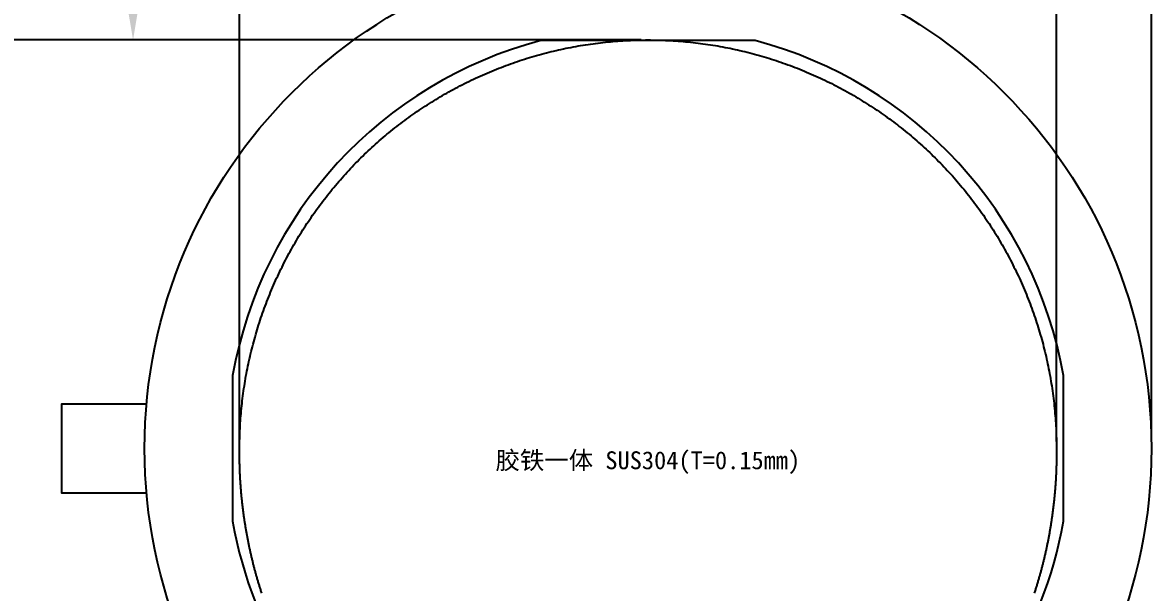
# Model space of a CAD drawing. Header units: millimetres. Extents: x 6107 to 6696, y -7540 to -7123.
# Drawn here: x 6402 to 6503, y -7335.1 to -7284.1 of the extents above; entities that cross this region are included whole.
import ezdxf

# ---------------------------------------------------------------- set-up
doc = ezdxf.new("R2010")
doc.units = ezdxf.units.MM
doc.header["$LTSCALE"] = 32.67
doc.header["$PDMODE"] = 3
doc.header["$PDSIZE"] = 0.3125
doc.layers.get('0').update_dxf_attribs({"linetype": 'CONTINUOUS'})
doc.layers.get('Defpoints').update_dxf_attribs({"linetype": 'CONTINUOUS'})
for name, color, linetype in [('BZ', 210, 'CONTINUOUS'), ('ITO', 3, 'CONTINUOUS'), ('sensor', 7, 'CONTINUOUS')]:
    doc.layers.add(name, color=color, linetype=linetype)
doc.styles.add('宋体', font='SimSun.ttf')
doc.styles.add('黑体', font='simhei.ttf')
doc.dimstyles.new('HJ', dxfattribs={"dimtxt": 3.5, "dimasz": 3.5, "dimexe": 1, "dimexo": 0.625, "dimgap": 0.5, "dimtad": 1, "dimtxsty": '黑体', "dimcen": 3.5, "dimclrd": 4, "dimclre": 4, "dimclrt": 4, "dimadec": 0, "dimazin": 0, "dimtfac": 1, "dimtmove": 0, "dimatfit": 3, "dimfxl": 1, "dimarcsym": 0})

# ---------------------------------------------------------------- blocks, each defined once
blk = doc.blocks.new('*D35')
at = {"layer": 'Defpoints', "color": 0, "transparency": 16777216}
for p in [(6457.95, -7285.68), (6397.65, -7362.16), (6441.5, -7362.16)]:
    blk.add_point(p, dxfattribs=at)
at = {"layer": 'ITO', "color": 4, "lineweight": -2, "transparency": 16777216}
for p, q in [((6457.33, -7285.68), (6396.65, -7285.68)), ((6397.65, -7289.18), (6397.65, -7358.66)), ((6440.88, -7362.16), (6396.65, -7362.16))]:
    blk.add_line(p, q, dxfattribs=at)
at = {"layer": 'ITO', "color": 4, "transparency": 16777216}
for points in [[(6397.07, -7289.18), (6398.23, -7289.18), (6397.65, -7285.68)], [(6397.07, -7358.66), (6398.23, -7358.66), (6397.65, -7362.16)]]:
    blk.add_solid(points, dxfattribs=at)
at = {"layer": 'ITO', "color": 4, "transparency": 16777216, "insert": (6395.1, -7324.35), "char_height": 3.5, "attachment_point": 5, "rotation": 90, "style": '黑体'}
blk.add_mtext('LCM OD 76,48%%P0.2', dxfattribs=at)
blk = doc.blocks.new('*D36')
at = {"layer": 'Defpoints', "color": 0, "transparency": 16777216}
for p in [(6411.92, -7277.2), (6457.96, -7277.2), (6457.95, -7285.68)]:
    blk.add_point(p, dxfattribs=at)
at = {"layer": 'ITO', "color": 4, "lineweight": -2, "transparency": 16777216}
for p, q in [((6411.92, -7277.2), (6411.92, -7230.44)), ((6457.33, -7277.2), (6410.92, -7277.2)), ((6411.92, -7282.18), (6411.92, -7280.7)), ((6457.33, -7285.68), (6410.92, -7285.68))]:
    blk.add_line(p, q, dxfattribs=at)
at = {"layer": 'ITO', "color": 4, "transparency": 16777216}
for points in [[(6411.33, -7280.7), (6412.5, -7280.7), (6411.92, -7277.2)], [(6411.33, -7282.18), (6412.5, -7282.18), (6411.92, -7285.68)]]:
    blk.add_solid(points, dxfattribs=at)
at = {"layer": 'ITO', "color": 4, "transparency": 16777216, "insert": (6409.09, -7252.07), "char_height": 3.5, "attachment_point": 5, "rotation": 90, "style": '黑体'}
blk.add_mtext('LCM到边 8,48±0.2', dxfattribs=at)
blk = doc.blocks.new('*D37')
at = {"layer": 'Defpoints', "color": 0, "transparency": 16777216}
for p in [(6494.47, -7241.59), (6421.44, -7322.19), (6494.47, -7322.19)]:
    blk.add_point(p, dxfattribs=at)
at = {"layer": 'ITO', "color": 4, "lineweight": -2, "transparency": 16777216}
for p, q in [((6421.44, -7321.57), (6421.44, -7240.59)), ((6494.47, -7321.57), (6494.47, -7240.59)), ((6424.94, -7241.59), (6490.97, -7241.59))]:
    blk.add_line(p, q, dxfattribs=at)
at = {"layer": 'ITO', "color": 4, "transparency": 16777216}
for points in [[(6424.94, -7241), (6424.94, -7242.17), (6421.44, -7241.59)], [(6490.97, -7241), (6490.97, -7242.17), (6494.47, -7241.59)]]:
    blk.add_solid(points, dxfattribs=at)
at = {"layer": 'ITO', "color": 4, "transparency": 16777216, "insert": (6457.95, -7239.04), "char_height": 3.5, "attachment_point": 5, "style": '黑体'}
blk.add_mtext('LCM OD 73,03%%P0.2', dxfattribs=at)
blk = doc.blocks.new('*D38')
at = {"layer": 'Defpoints', "color": 0, "transparency": 16777216}
for p in [(6494.47, -7265.09), (6494.47, -7322.08), (6502.95, -7322.07)]:
    blk.add_point(p, dxfattribs=at)
at = {"layer": 'ITO', "color": 4, "lineweight": -2, "transparency": 16777216}
for p, q in [((6494.47, -7321.45), (6494.47, -7264.09)), ((6502.95, -7321.45), (6502.95, -7264.09)), ((6494.47, -7265.09), (6447.71, -7265.09)), ((6499.45, -7265.09), (6497.97, -7265.09))]:
    blk.add_line(p, q, dxfattribs=at)
at = {"layer": 'ITO', "color": 4, "transparency": 16777216}
for points in [[(6497.97, -7264.51), (6497.97, -7265.68), (6494.47, -7265.09)], [(6499.45, -7264.51), (6499.45, -7265.68), (6502.95, -7265.09)]]:
    blk.add_solid(points, dxfattribs=at)
at = {"layer": 'ITO', "color": 4, "transparency": 16777216, "insert": (6469.34, -7262.26), "char_height": 3.5, "attachment_point": 5, "style": '黑体'}
blk.add_mtext('LCM到边 8,49±0.2', dxfattribs=at)

msp = doc.modelspace()

# ---------------------------------------------------------------- linework, layer by layer
at = {"layer": 'BZ'}
msp.add_lwpolyline([(6423.426, -7335.129), (6423.401, -7335.052), (6423.377, -7334.976), (6423.352, -7334.9), (6423.328, -7334.823), (6423.304, -7334.747), (6423.28, -7334.67), (6423.256, -7334.594), (6423.232, -7334.517), (6423.209, -7334.441), (6423.185, -7334.364), (6423.162, -7334.287), (6423.139, -7334.21), (6423.116, -7334.134), (6423.093, -7334.057), (6423.071, -7333.98), (6423.048, -7333.903), (6423.026, -7333.826), (6423.004, -7333.749), (6422.982, -7333.672), (6422.96, -7333.595), (6422.938, -7333.517), (6422.917, -7333.44), (6422.895, -7333.363), (6422.874, -7333.286), (6422.853, -7333.208), (6422.832, -7333.131), (6422.811, -7333.054), (6422.79, -7332.976), (6422.77, -7332.899), (6422.75, -7332.821), (6422.729, -7332.743), (6422.709, -7332.666), (6422.69, -7332.588), (6422.67, -7332.51), (6422.65, -7332.433), (6422.631, -7332.355), (6422.612, -7332.277), (6422.593, -7332.199), (6422.574, -7332.121), (6422.555, -7332.043), (6422.536, -7331.965), (6422.518, -7331.887), (6422.499, -7331.809), (6422.481, -7331.731), (6422.463, -7331.653), (6422.445, -7331.575), (6422.428, -7331.497), (6422.41, -7331.419), (6422.393, -7331.34), (6422.375, -7331.262), (6422.358, -7331.184), (6422.341, -7331.105), (6422.325, -7331.027), (6422.308, -7330.949), (6422.291, -7330.87), (6422.275, -7330.792), (6422.259, -7330.713), (6422.243, -7330.635), (6422.227, -7330.556), (6422.211, -7330.477), (6422.196, -7330.399), (6422.181, -7330.32), (6422.165, -7330.241), (6422.15, -7330.163), (6422.135, -7330.084), (6422.121, -7330.005), (6422.106, -7329.926), (6422.092, -7329.847), (6422.077, -7329.769), (6422.063, -7329.69), (6422.049, -7329.611), (6422.035, -7329.532), (6422.022, -7329.453), (6422.008, -7329.374), (6421.995, -7329.295), (6421.982, -7329.216), (6421.969, -7329.136), (6421.956, -7329.057), (6421.943, -7328.978), (6421.93, -7328.899), (6421.918, -7328.82), (6421.906, -7328.741), (6421.894, -7328.661), (6421.882, -7328.582), (6421.87, -7328.503), (6421.858, -7328.423), (6421.847, -7328.344), (6421.836, -7328.265), (6421.824, -7328.185), (6421.813, -7328.106), (6421.803, -7328.027), (6421.792, -7327.947), (6421.781, -7327.868), (6421.771, -7327.788), (6421.761, -7327.709), (6421.751, -7327.629), (6421.741, -7327.55), (6421.731, -7327.47), (6421.722, -7327.39), (6421.712, -7327.311), (6421.703, -7327.231), (6421.694, -7327.151), (6421.685, -7327.072), (6421.676, -7326.992), (6421.667, -7326.912), (6421.659, -7326.833), (6421.651, -7326.753), (6421.643, -7326.673), (6421.635, -7326.593), (6421.627, -7326.514), (6421.619, -7326.434), (6421.611, -7326.354), (6421.604, -7326.274), (6421.597, -7326.194), (6421.59, -7326.115), (6421.583, -7326.035), (6421.576, -7325.955), (6421.57, -7325.875), (6421.563, -7325.795), (6421.557, -7325.715), (6421.551, -7325.635), (6421.545, -7325.555), (6421.539, -7325.475), (6421.534, -7325.395), (6421.528, -7325.315), (6421.523, -7325.235), (6421.518, -7325.155), (6421.513, -7325.075), (6421.508, -7324.995), (6421.503, -7324.915), (6421.499, -7324.835), (6421.494, -7324.755), (6421.49, -7324.675), (6421.486, -7324.595), (6421.482, -7324.515), (6421.478, -7324.435), (6421.475, -7324.355), (6421.471, -7324.275), (6421.468, -7324.195), (6421.465, -7324.114), (6421.462, -7324.034), (6421.459, -7323.954), (6421.457, -7323.874), (6421.454, -7323.794), (6421.452, -7323.714), (6421.45, -7323.634), (6421.448, -7323.554), (6421.446, -7323.473), (6421.444, -7323.393), (6421.443, -7323.313), (6421.442, -7323.233), (6421.44, -7323.153), (6421.439, -7323.073), (6421.439, -7322.993), (6421.438, -7322.912), (6421.437, -7322.832), (6421.437, -7322.752), (6421.437, -7322.672), (6421.437, -7322.592), (6421.437, -7322.512), (6421.437, -7322.431), (6421.437, -7322.351), (6421.438, -7322.271), (6421.439, -7322.191), (6421.439, -7321.968), (6421.441, -7321.744), (6421.445, -7321.52), (6421.45, -7321.296), (6421.456, -7321.072), (6421.463, -7320.848), (6421.472, -7320.625), (6421.483, -7320.401), (6421.494, -7320.177), (6421.507, -7319.953), (6421.522, -7319.73), (6421.538, -7319.506), (6421.555, -7319.283), (6421.573, -7319.06), (6421.593, -7318.836), (6421.614, -7318.613), (6421.637, -7318.39), (6421.661, -7318.168), (6421.686, -7317.945), (6421.713, -7317.723), (6421.741, -7317.5), (6421.771, -7317.278), (6421.802, -7317.056), (6421.834, -7316.835), (6421.867, -7316.613), (6421.902, -7316.392), (6421.939, -7316.171), (6421.976, -7315.95), (6422.015, -7315.729), (6422.055, -7315.509), (6422.097, -7315.289), (6422.14, -7315.069), (6422.185, -7314.849), (6422.23, -7314.63), (6422.277, -7314.411), (6422.326, -7314.192), (6422.376, -7313.974), (6422.427, -7313.756), (6422.479, -7313.538), (6422.533, -7313.32), (6422.588, -7313.103), (6422.644, -7312.886), (6422.702, -7312.67), (6422.761, -7312.454), (6422.822, -7312.238), (6422.883, -7312.023), (6422.947, -7311.808), (6423.011, -7311.593), (6423.077, -7311.379), (6423.144, -7311.165), (6423.212, -7310.952), (6423.282, -7310.739), (6423.352, -7310.526), (6423.425, -7310.314), (6423.498, -7310.102), (6423.573, -7309.891), (6423.649, -7309.68), (6423.727, -7309.47), (6423.805, -7309.26), (6423.885, -7309.051), (6423.967, -7308.842), (6424.049, -7308.634), (6424.133, -7308.426), (6424.218, -7308.219), (6424.304, -7308.012), (6424.392, -7307.806), (6424.481, -7307.601), (6424.571, -7307.395), (6424.663, -7307.191), (6424.755, -7306.987), (6424.849, -7306.783), (6424.944, -7306.581), (6425.041, -7306.378), (6425.138, -7306.177), (6425.237, -7305.976), (6425.337, -7305.775), (6425.439, -7305.575), (6425.541, -7305.376), (6425.645, -7305.178), (6425.75, -7304.98), (6425.856, -7304.783), (6425.964, -7304.586), (6426.072, -7304.39), (6426.182, -7304.195), (6426.293, -7304), (6426.405, -7303.806), (6426.519, -7303.613), (6426.633, -7303.42), (6426.749, -7303.229), (6426.866, -7303.038), (6426.984, -7302.847), (6427.104, -7302.657), (6427.224, -7302.469), (6427.346, -7302.28), (6427.468, -7302.093), (6427.592, -7301.906), (6427.717, -7301.72), (6427.844, -7301.535), (6427.971, -7301.351), (6428.099, -7301.167), (6428.229, -7300.985), (6428.36, -7300.803), (6428.491, -7300.621), (6428.624, -7300.441), (6428.758, -7300.261), (6428.893, -7300.083), (6429.03, -7299.905), (6429.167, -7299.728), (6429.305, -7299.552), (6429.445, -7299.376), (6429.585, -7299.202), (6429.727, -7299.028), (6429.87, -7298.855), (6430.013, -7298.684), (6430.158, -7298.513), (6430.304, -7298.342), (6430.451, -7298.173), (6430.599, -7298.005), (6430.748, -7297.838), (6430.898, -7297.671), (6431.048, -7297.506), (6431.2, -7297.341), (6431.353, -7297.177), (6431.507, -7297.014), (6431.662, -7296.853), (6431.818, -7296.692), (6431.975, -7296.532), (6432.133, -7296.373), (6432.292, -7296.215), (6432.452, -7296.058), (6432.613, -7295.902), (6432.775, -7295.747), (6432.937, -7295.593), (6433.101, -7295.44), (6433.266, -7295.288), (6433.431, -7295.137), (6433.598, -7294.987), (6433.765, -7294.838), (6433.933, -7294.691), (6434.103, -7294.544), (6434.273, -7294.398), (6434.444, -7294.253), (6434.616, -7294.109), (6434.788, -7293.967), (6434.962, -7293.825), (6435.136, -7293.685), (6435.312, -7293.545), (6435.488, -7293.407), (6435.665, -7293.269), (6435.843, -7293.133), (6436.022, -7292.998), (6436.201, -7292.864), (6436.382, -7292.731), (6436.563, -7292.599), (6436.745, -7292.469), (6436.928, -7292.339), (6437.111, -7292.211), (6437.295, -7292.083), (6437.481, -7291.957), (6437.667, -7291.832), (6437.853, -7291.708), (6438.041, -7291.585), (6438.229, -7291.464), (6438.418, -7291.343), (6438.607, -7291.224), (6438.798, -7291.106), (6438.989, -7290.989), (6439.181, -7290.873), (6439.373, -7290.759), (6439.566, -7290.645), (6439.76, -7290.533), (6439.955, -7290.422), (6440.15, -7290.312), (6440.346, -7290.204), (6440.543, -7290.096), (6440.74, -7289.99), (6440.938, -7289.885), (6441.136, -7289.781), (6441.336, -7289.679), (6441.535, -7289.577), (6441.736, -7289.477), (6441.937, -7289.378), (6442.139, -7289.281), (6442.341, -7289.184), (6442.544, -7289.089), (6442.747, -7288.995), (6442.951, -7288.902), (6443.156, -7288.811), (6443.361, -7288.721), (6443.566, -7288.632), (6443.773, -7288.544), (6443.979, -7288.458), (6444.187, -7288.373), (6444.394, -7288.289), (6444.603, -7288.206), (6444.811, -7288.125), (6445.021, -7288.045), (6445.23, -7287.966), (6445.441, -7287.889), (6445.651, -7287.813), (6445.863, -7287.738), (6446.074, -7287.664), (6446.286, -7287.592), (6446.499, -7287.521), (6446.712, -7287.452), (6446.925, -7287.383), (6447.139, -7287.316), (6447.353, -7287.251), (6447.568, -7287.186), (6447.783, -7287.123), (6447.998, -7287.061), (6448.214, -7287.001), (6448.43, -7286.942), (6448.646, -7286.884), (6448.863, -7286.828), (6449.08, -7286.773), (6449.298, -7286.719), (6449.516, -7286.666), (6449.734, -7286.615), (6449.952, -7286.566), (6450.171, -7286.517), (6450.39, -7286.47), (6450.609, -7286.424), (6450.829, -7286.38), (6451.049, -7286.337), (6451.269, -7286.295), (6451.489, -7286.255), (6451.71, -7286.216), (6451.931, -7286.178), (6452.152, -7286.142), (6452.373, -7286.107), (6452.595, -7286.074), (6452.817, -7286.041), (6453.039, -7286.011), (6453.261, -7285.981), (6453.483, -7285.953), (6453.705, -7285.926), (6453.928, -7285.901), (6454.151, -7285.877), (6454.374, -7285.854), (6454.597, -7285.833), (6454.82, -7285.813), (6455.043, -7285.794), (6455.266, -7285.777), (6455.49, -7285.762), (6455.714, -7285.747), (6455.937, -7285.734), (6456.161, -7285.722), (6456.385, -7285.712), (6456.609, -7285.703), (6456.833, -7285.696), (6457.057, -7285.689), (6457.28, -7285.685), (6457.505, -7285.681), (6457.729, -7285.679), (6457.953, -7285.678), (6458.177, -7285.679), (6458.401, -7285.681), (6458.625, -7285.685), (6458.849, -7285.689), (6459.073, -7285.696), (6459.297, -7285.703), (6459.52, -7285.712), (6459.744, -7285.722), (6459.968, -7285.734), (6460.192, -7285.747), (6460.415, -7285.762), (6460.639, -7285.777), (6460.862, -7285.794), (6461.085, -7285.813), (6461.309, -7285.833), (6461.532, -7285.854), (6461.755, -7285.877), (6461.977, -7285.901), (6462.2, -7285.926), (6462.422, -7285.953), (6462.645, -7285.981), (6462.867, -7286.011), (6463.089, -7286.041), (6463.31, -7286.074), (6463.532, -7286.107), (6463.753, -7286.142), (6463.974, -7286.178), (6464.195, -7286.216), (6464.416, -7286.255), (6464.636, -7286.295), (6464.856, -7286.337), (6465.076, -7286.38), (6465.296, -7286.424), (6465.515, -7286.47), (6465.734, -7286.517), (6465.953, -7286.566), (6466.171, -7286.615), (6466.389, -7286.666), (6466.607, -7286.719), (6466.825, -7286.773), (6467.042, -7286.828), (6467.259, -7286.884), (6467.475, -7286.942), (6467.691, -7287.001), (6467.907, -7287.061), (6468.122, -7287.123), (6468.337, -7287.186), (6468.552, -7287.251), (6468.766, -7287.316), (6468.98, -7287.383), (6469.193, -7287.452), (6469.406, -7287.521), (6469.619, -7287.592), (6469.831, -7287.664), (6470.043, -7287.738), (6470.254, -7287.813), (6470.465, -7287.889), (6470.675, -7287.966), (6470.885, -7288.045), (6471.094, -7288.125), (6471.303, -7288.206), (6471.511, -7288.289), (6471.719, -7288.373), (6471.926, -7288.458), (6472.133, -7288.544), (6472.339, -7288.632), (6472.544, -7288.721), (6472.75, -7288.811), (6472.954, -7288.902), (6473.158, -7288.995), (6473.362, -7289.089), (6473.564, -7289.184), (6473.767, -7289.281), (6473.968, -7289.378), (6474.169, -7289.477), (6474.37, -7289.577), (6474.57, -7289.679), (6474.769, -7289.781), (6474.967, -7289.885), (6475.165, -7289.99), (6475.362, -7290.096), (6475.559, -7290.204), (6475.755, -7290.312), (6475.95, -7290.422), (6476.145, -7290.533), (6476.339, -7290.645), (6476.532, -7290.759), (6476.725, -7290.873), (6476.916, -7290.989), (6477.107, -7291.106), (6477.298, -7291.224), (6477.488, -7291.343), (6477.676, -7291.464), (6477.865, -7291.585), (6478.052, -7291.708), (6478.239, -7291.832), (6478.425, -7291.957), (6478.61, -7292.083), (6478.794, -7292.211), (6478.978, -7292.339), (6479.16, -7292.469), (6479.342, -7292.599), (6479.524, -7292.731), (6479.704, -7292.864), (6479.884, -7292.998), (6480.062, -7293.133), (6480.24, -7293.269), (6480.417, -7293.407), (6480.593, -7293.545), (6480.769, -7293.685), (6480.943, -7293.825), (6481.117, -7293.967), (6481.29, -7294.109), (6481.461, -7294.253), (6481.632, -7294.398), (6481.803, -7294.544), (6481.972, -7294.691), (6482.14, -7294.838), (6482.307, -7294.987), (6482.474, -7295.137), (6482.639, -7295.288), (6482.804, -7295.44), (6482.968, -7295.593), (6483.131, -7295.747), (6483.292, -7295.902), (6483.453, -7296.058), (6483.613, -7296.215), (6483.772, -7296.373), (6483.93, -7296.532), (6484.087, -7296.692), (6484.243, -7296.853), (6484.398, -7297.014), (6484.552, -7297.177), (6484.705, -7297.341), (6484.857, -7297.506), (6485.008, -7297.671), (6485.158, -7297.838), (6485.307, -7298.005), (6485.454, -7298.173), (6485.601, -7298.342), (6485.747, -7298.513), (6485.892, -7298.684), (6486.036, -7298.855), (6486.178, -7299.028), (6486.32, -7299.202), (6486.46, -7299.376), (6486.6, -7299.552), (6486.738, -7299.728), (6486.876, -7299.905), (6487.012, -7300.083), (6487.147, -7300.261), (6487.281, -7300.441), (6487.414, -7300.621), (6487.546, -7300.803), (6487.676, -7300.985), (6487.806, -7301.167), (6487.934, -7301.351), (6488.062, -7301.535), (6488.188, -7301.72), (6488.313, -7301.906), (6488.437, -7302.093), (6488.56, -7302.28), (6488.681, -7302.469), (6488.802, -7302.657), (6488.921, -7302.847), (6489.039, -7303.038), (6489.156, -7303.229), (6489.272, -7303.42), (6489.386, -7303.613), (6489.5, -7303.806), (6489.612, -7304), (6489.723, -7304.195), (6489.833, -7304.39), (6489.941, -7304.586), (6490.049, -7304.783), (6490.155, -7304.98), (6490.26, -7305.178), (6490.364, -7305.376), (6490.466, -7305.575), (6490.568, -7305.775), (6490.668, -7305.976), (6490.767, -7306.177), (6490.864, -7306.378), (6490.961, -7306.581), (6491.056, -7306.783), (6491.15, -7306.987), (6491.243, -7307.191), (6491.334, -7307.395), (6491.424, -7307.601), (6491.513, -7307.806), (6491.601, -7308.012), (6491.687, -7308.219), (6491.772, -7308.426), (6491.856, -7308.634), (6491.939, -7308.842), (6492.02, -7309.051), (6492.1, -7309.26), (6492.179, -7309.47), (6492.256, -7309.68), (6492.332, -7309.891), (6492.407, -7310.102), (6492.481, -7310.314), (6492.553, -7310.526), (6492.624, -7310.739), (6492.693, -7310.952), (6492.762, -7311.165), (6492.829, -7311.379), (6492.894, -7311.593), (6492.959, -7311.808), (6493.022, -7312.023), (6493.084, -7312.238), (6493.144, -7312.454), (6493.203, -7312.67), (6493.261, -7312.886), (6493.317, -7313.103), (6493.372, -7313.32), (6493.426, -7313.538), (6493.479, -7313.756), (6493.53, -7313.974), (6493.579, -7314.192), (6493.628, -7314.411), (6493.675, -7314.63), (6493.721, -7314.849), (6493.765, -7315.069), (6493.808, -7315.289), (6493.85, -7315.509), (6493.89, -7315.729), (6493.929, -7315.95), (6493.967, -7316.171), (6494.003, -7316.392), (6494.038, -7316.613), (6494.071, -7316.835), (6494.104, -7317.056), (6494.134, -7317.278), (6494.164, -7317.5), (6494.192, -7317.723), (6494.219, -7317.945), (6494.244, -7318.168), (6494.268, -7318.39), (6494.291, -7318.613), (6494.312, -7318.836), (6494.332, -7319.06), (6494.351, -7319.283), (6494.368, -7319.506), (6494.383, -7319.73), (6494.398, -7319.953), (6494.411, -7320.177), (6494.423, -7320.401), (6494.433, -7320.625), (6494.442, -7320.848), (6494.449, -7321.072), (6494.456, -7321.296), (6494.46, -7321.52), (6494.464, -7321.744), (6494.466, -7321.968), (6494.467, -7322.191), (6494.467, -7322.271), (6494.468, -7322.351), (6494.468, -7322.431), (6494.469, -7322.512), (6494.469, -7322.592), (6494.469, -7322.672), (6494.468, -7322.752), (6494.468, -7322.832), (6494.467, -7322.912), (6494.467, -7322.993), (6494.466, -7323.073), (6494.465, -7323.153), (6494.464, -7323.233), (6494.462, -7323.313), (6494.461, -7323.393), (6494.459, -7323.473), (6494.457, -7323.554), (6494.455, -7323.634), (6494.453, -7323.714), (6494.451, -7323.794), (6494.448, -7323.874), (6494.446, -7323.954), (6494.443, -7324.034), (6494.44, -7324.114), (6494.437, -7324.195), (6494.434, -7324.275), (6494.43, -7324.355), (6494.427, -7324.435), (6494.423, -7324.515), (6494.419, -7324.595), (6494.415, -7324.675), (6494.411, -7324.755), (6494.407, -7324.835), (6494.402, -7324.915), (6494.397, -7324.995), (6494.393, -7325.075), (6494.388, -7325.155), (6494.382, -7325.235), (6494.377, -7325.315), (6494.372, -7325.395), (6494.366, -7325.475), (6494.36, -7325.555), (6494.354, -7325.635), (6494.348, -7325.715), (6494.342, -7325.795), (6494.336, -7325.875), (6494.329, -7325.955), (6494.322, -7326.035), (6494.315, -7326.115), (6494.308, -7326.194), (6494.301, -7326.274), (6494.294, -7326.354), (6494.286, -7326.434), (6494.279, -7326.514), (6494.271, -7326.593), (6494.263, -7326.673), (6494.255, -7326.753), (6494.246, -7326.833), (6494.238, -7326.912), (6494.229, -7326.992), (6494.22, -7327.072), (6494.211, -7327.151), (6494.202, -7327.231), (6494.193, -7327.311), (6494.184, -7327.39), (6494.174, -7327.47), (6494.164, -7327.55), (6494.154, -7327.629), (6494.144, -7327.709), (6494.134, -7327.788), (6494.124, -7327.868), (6494.113, -7327.947), (6494.103, -7328.027), (6494.092, -7328.106), (6494.081, -7328.185), (6494.07, -7328.265), (6494.058, -7328.344), (6494.047, -7328.423), (6494.035, -7328.503), (6494.023, -7328.582), (6494.011, -7328.661), (6493.999, -7328.741), (6493.987, -7328.82), (6493.975, -7328.899), (6493.962, -7328.978), (6493.949, -7329.057), (6493.937, -7329.136), (6493.924, -7329.216), (6493.91, -7329.295), (6493.897, -7329.374), (6493.884, -7329.453), (6493.87, -7329.532), (6493.856, -7329.611), (6493.842, -7329.69), (6493.828, -7329.769), (6493.814, -7329.847), (6493.799, -7329.926), (6493.785, -7330.005), (6493.77, -7330.084), (6493.755, -7330.163), (6493.74, -7330.241), (6493.725, -7330.32), (6493.709, -7330.399), (6493.694, -7330.477), (6493.678, -7330.556), (6493.662, -7330.635), (6493.646, -7330.713), (6493.63, -7330.792), (6493.614, -7330.87), (6493.597, -7330.949), (6493.581, -7331.027), (6493.564, -7331.105), (6493.547, -7331.184), (6493.53, -7331.262), (6493.513, -7331.34), (6493.495, -7331.419), (6493.478, -7331.497), (6493.46, -7331.575), (6493.442, -7331.653), (6493.424, -7331.731), (6493.406, -7331.809), (6493.388, -7331.887), (6493.369, -7331.965), (6493.35, -7332.043), (6493.332, -7332.121), (6493.313, -7332.199), (6493.294, -7332.277), (6493.274, -7332.355), (6493.255, -7332.433), (6493.235, -7332.51), (6493.216, -7332.588), (6493.196, -7332.666), (6493.176, -7332.743), (6493.156, -7332.821), (6493.135, -7332.899), (6493.115, -7332.976), (6493.094, -7333.054), (6493.073, -7333.131), (6493.052, -7333.208), (6493.031, -7333.286), (6493.01, -7333.363), (6492.989, -7333.44), (6492.967, -7333.517), (6492.945, -7333.595), (6492.924, -7333.672), (6492.902, -7333.749), (6492.879, -7333.826), (6492.857, -7333.903), (6492.835, -7333.98), (6492.812, -7334.057), (6492.789, -7334.134), (6492.766, -7334.21), (6492.743, -7334.287), (6492.72, -7334.364), (6492.697, -7334.441), (6492.673, -7334.517), (6492.649, -7334.594), (6492.625, -7334.67), (6492.601, -7334.747), (6492.577, -7334.823), (6492.553, -7334.9), (6492.529, -7334.976), (6492.504, -7335.052), (6492.479, -7335.129)], dxfattribs=at)
at = {"layer": 'ITO', "color": 7, "true_color": 0xffffff}
msp.add_lwpolyline([(6413.131, -7326.197), (6405.553, -7326.197), (6405.553, -7318.197), (6413.131, -7318.197)], dxfattribs=at)
at = {"layer": 'ITO', "color": 251, "true_color": 0x636466}
msp.add_circle((6457.953, -7322.197), 45, dxfattribs=at)
at = {"layer": 'sensor', "color": 0}
msp.add_lwpolyline([(6471.168, -7361.161, 0.1989124), (6471.522, -7361.014), (6479.19, -7353.345, 0.2024189), (6495.087, -7328.705), (6495.087, -7315.688, 0.2931182), (6467.527, -7285.733), (6448.378, -7285.733, 0.2931182), (6420.819, -7315.688), (6420.819, -7328.705, 0.2024189), (6436.715, -7353.345), (6444.384, -7361.014, 0.1989124), (6444.737, -7361.161)], format="xyb", close=True, dxfattribs=at)
msp.add_lwpolyline([(6471.168, -7361.161, 0.1989124), (6471.522, -7361.014), (6479.19, -7353.345, 0.2024189), (6495.087, -7328.705), (6495.087, -7315.688, 0.2931182), (6467.527, -7285.733), (6448.378, -7285.733, 0.2931182), (6420.819, -7315.688), (6420.819, -7328.705, 0.2024189), (6436.715, -7353.345), (6444.384, -7361.014, 0.1989124), (6444.737, -7361.161)], format="xyb", close=True, dxfattribs=at)

# ---------------------------------------------------------------- texts
at = {"color": 1, "style": '宋体'}
msp.add_text('胶铁一体 SUS304(T=0.15mm)', height=1.6, dxfattribs=at).set_placement((6444.32, -7324.055))

# ---------------------------------------------------------------- dimensions: what is measured, and where the dimension line sits
at = {"layer": 'ITO', "color": 1}
for base, p1, p2, angle, text, picture, middle in [((6411.916, -7277.197), (6457.953, -7285.678), (6457.958, -7277.197), 90, 'LCM到边 <>±0.2', '*D36', (6411.916, -7252.069)), ((6494.467, -7241.585), (6421.439, -7322.191), (6494.467, -7322.191), 180, 'LCM OD <>%%P0.2', '*D37', (6457.953, -7241.585)), ((6494.466, -7265.092), (6502.952, -7322.075), (6494.466, -7322.08), 180, 'LCM到边 <>±0.2', '*D38', (6469.338, -7265.092)), ((6397.649, -7362.156), (6457.953, -7285.678), (6441.503, -7362.156), 90, 'LCM OD <>%%P0.2', '*D35', (6397.649, -7324.352))]:
    dim = msp.add_linear_dim(base=base, p1=p1, p2=p2, angle=angle, text=text, dimstyle='HJ', dxfattribs=at)
    dim.commit()
    dim.dimension.update_dxf_attribs({"geometry": picture, "text_midpoint": middle, "dimtype": 160})

doc.saveas('drawing.dxf')
